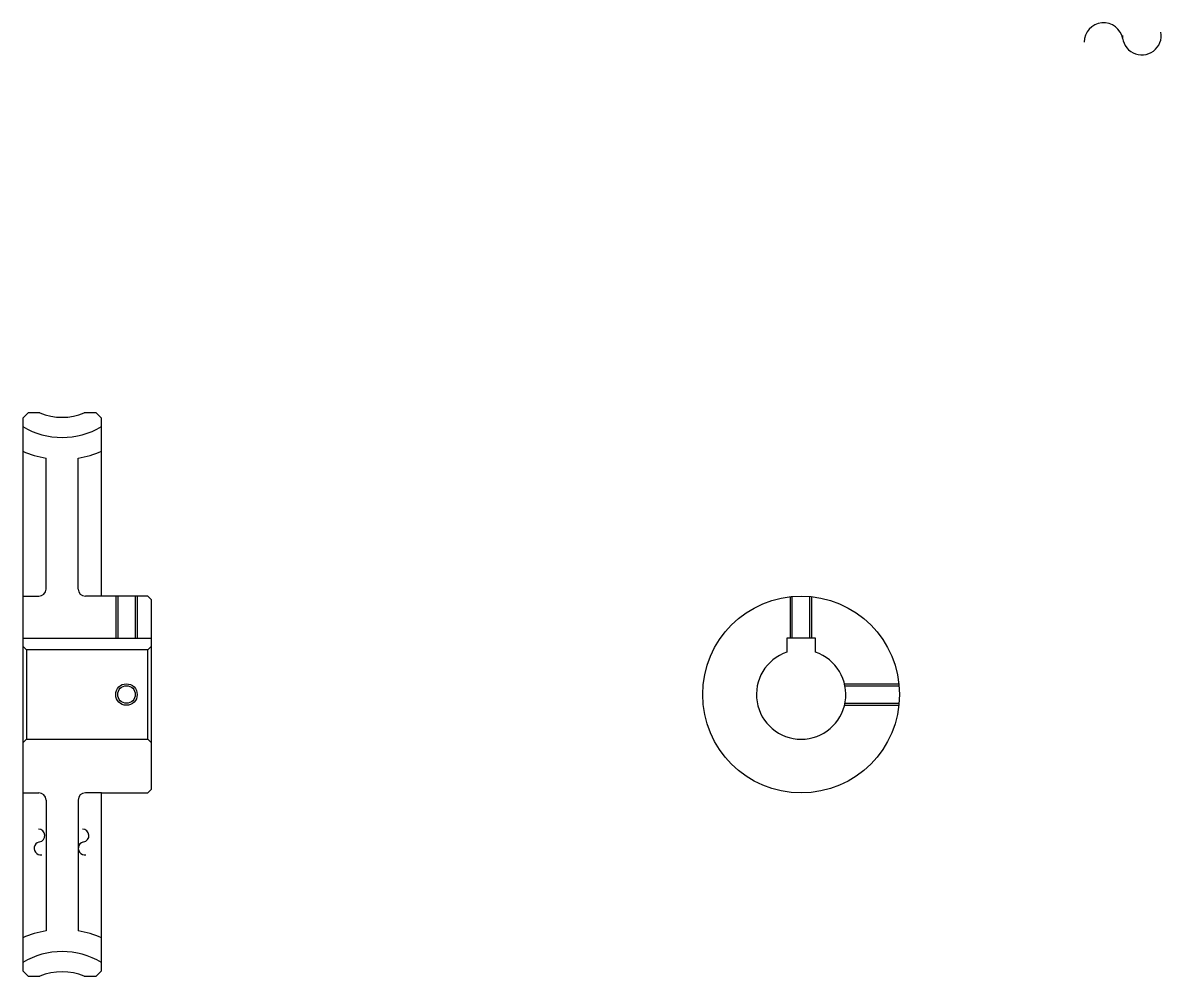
# Model space of a CAD drawing. Header units: metres. Extents: x 132 to 450, y 77 to 344.
import ezdxf

# ---------------------------------------------------------------- set-up
doc = ezdxf.new("R2010")
doc.units = ezdxf.units.M

msp = doc.modelspace()

# ---------------------------------------------------------------- linework, layer by layer
at = {"color": 4}
for p, q in [((138.357147, 185.553574), (138.357147, 222.150604)), ((147.357147, 185.553574), (147.357147, 222.150604)), ((153.857147, 183.553574), (149.357147, 183.553574)), ((131.857147, 171.853577), (167.857147, 171.853577)), ((167.857147, 169.553574), (166.857147, 168.553574)), ((131.857147, 142.553574), (132.857147, 143.553574)), ((167.857147, 142.553574), (166.857147, 143.553574)), ((153.857147, 128.553574), (149.357147, 128.553574)), ((138.357147, 126.553574), (138.357147, 89.956543)), ((147.357147, 126.553574), (147.357147, 89.956543))]:
    msp.add_line(p, q, dxfattribs=at)
for points in [[(136.657349, 234.803574), (133.357147, 234.803574), (131.857147, 233.303574), (131.857147, 142.553574)], [(149.056946, 77.303574), (152.357147, 77.303574), (153.857147, 78.803574), (153.857147, 128.553574), (166.857147, 128.553574), (167.857147, 129.553574), (167.857147, 182.553574), (166.857147, 183.553574), (153.857147, 183.553574), (153.857147, 233.303574), (152.357147, 234.803574), (149.056946, 234.803574)], [(131.857147, 183.553574), (136.357147, 183.553574)], [(157.857147, 183.553574), (157.857147, 171.853577)], [(158.397156, 183.553574), (158.397156, 171.853577)], [(163.317139, 183.553574), (163.317139, 171.853577)], [(163.857147, 183.553574), (163.857147, 171.853577)], [(346.5, 171.853577), (346.5, 183.38945)], [(347.039978, 171.853577), (347.039978, 183.443329)], [(351.960022, 171.853577), (351.960022, 183.443329)], [(352.5, 171.853577), (352.5, 183.38945)], [(131.857147, 169.553574), (132.857147, 168.553574), (132.857147, 143.553574), (166.857147, 143.553574), (166.857147, 168.553574), (132.857147, 168.553574)], [(353.5, 167.896286), (353.5, 171.853577), (345.5, 171.853577), (345.5, 167.896286)], [(361.634644, 159.053574), (376.835876, 159.053574)], [(361.755554, 158.51358), (376.889771, 158.51358)], [(361.634644, 153.053574), (376.835876, 153.053574)], [(361.755554, 153.593567), (376.889771, 153.593567)], [(131.857147, 142.553574), (131.857147, 78.803574), (133.357147, 77.303574), (136.657349, 77.303574)], [(131.857147, 128.553574), (136.357147, 128.553574)]]:
    msp.add_lwpolyline(points, dxfattribs=at)
for centre, radius in [((349.5, 156.053574), 27.5), ((160.857147, 156.053574), 2.46)]:
    msp.add_circle(centre, radius, dxfattribs=at)
at = {"color": 7}
msp.add_circle((160.857147, 156.053574), 3, dxfattribs=at)
for centre, radius, start, end in [((434.06073, 338.412415), 5.432143, 10, 180), ((444.759949, 340.298981), 5.432143, 180, 10), ((136.21344, 116.617859), 1.810714, 280, 90), ((148.55629, 116.617859), 1.810714, 280, 90), ((136.842285, 113.051453), 1.810714, 90, 280), ((149.18515, 113.051453), 1.810714, 90, 280)]:
    msp.add_arc(centre, radius, start, end, dxfattribs=at)
at = {"color": 4}
for centre, radius, start, end in [((142.857147, 249.553574), 16, 247.20175188, 292.79824812), ((142.857147, 249.553574), 21.625, 239.42468485, 300.57531515), ((142.857147, 249.553574), 27.77, 246.66595814, 260.67436177), ((142.857147, 249.553574), 27.77, 279.32563823, 293.33404186), ((136.357147, 185.553574), 2, 270, 0), ((149.357147, 185.553574), 2, 180, 270), ((149.357147, 185.553574), 2, 180, 270), ((349.5, 156.053574), 12.5, 108.66292518, 71.33707482), ((136.357147, 126.553574), 2, 0, 90), ((149.357147, 126.553574), 2, 90, 180), ((149.357147, 126.553574), 2, 90, 180), ((142.857147, 62.553574), 27.77, 99.32563823, 113.33404186), ((142.857147, 62.553574), 27.77, 66.66595814, 80.67436177), ((142.857147, 62.553574), 21.625, 59.42468485, 120.57531515), ((142.857147, 62.553574), 16, 67.20175188, 112.79824812)]:
    msp.add_arc(centre, radius, start, end, dxfattribs=at)

doc.saveas('drawing.dxf')
